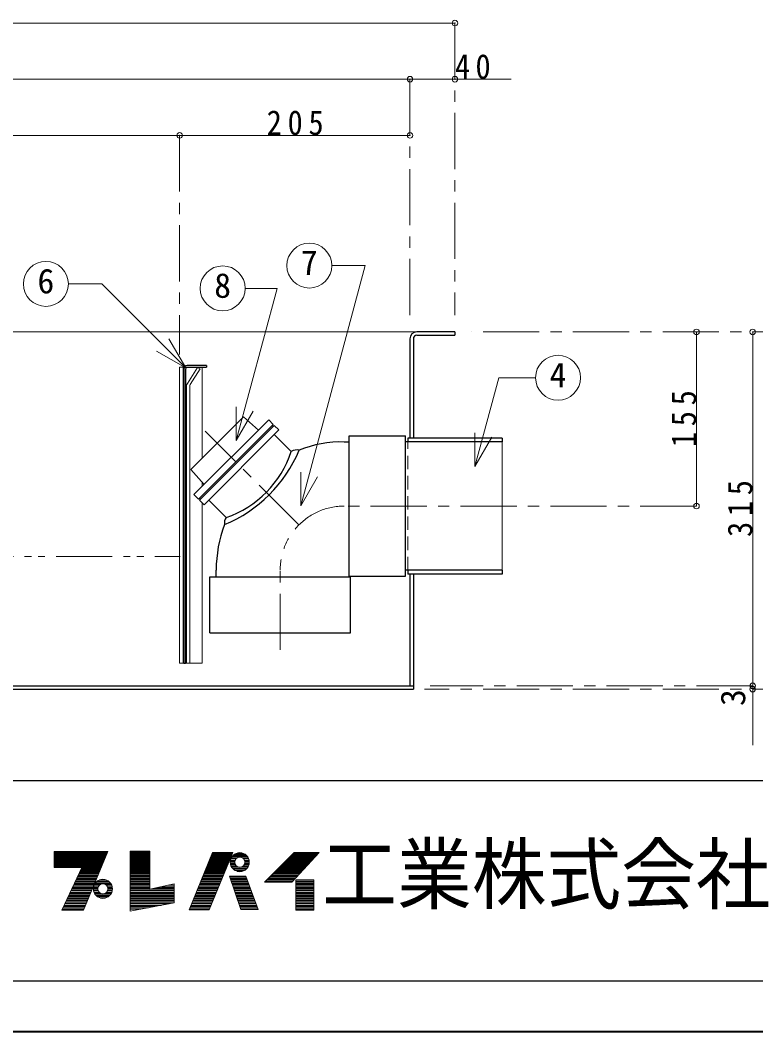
# Model space of a CAD drawing. Units: millimetres at full size, sheet at 1:10. Extents: x -2125 to 1925, y -1405 to 1405.
# Drawn here: x -80 to 575, y -1405 to -504 of the extents above; entities that cross this region are included whole.
import ezdxf
from ezdxf.enums import TextEntityAlignment as Align

# ---------------------------------------------------------------- set-up
doc = ezdxf.new("R2010")
doc.units = ezdxf.units.MM
doc.header["$LTSCALE"] = 10
doc.header["$PDMODE"] = 32
doc.header["$PDSIZE"] = 5
for name, pattern in [('CHAIN1', [8, 5, -1, 1, -1]), ('DASHED1', [1.8, 1.2, -0.6]), ('DOUBLE_CHAIN1', [8.8, 5, -1, 0.6, -0.6, 0.6, -1])]:
    doc.linetypes.add(name, pattern=pattern)
doc.layers.add('0-A', color=4, linetype='Continuous', lineweight=9)
doc.styles.add('ＭＳ ゴシック', font='')
doc.styles.get('ＭＳ ゴシック').set_extended_font_data('MS Gothic')

msp = doc.modelspace()

# ---------------------------------------------------------------- linework, layer by layer
at = {"layer": '0-A'}
for p, q in [((-972.8, -506.98), (307.2, -506.98)), ((267.2, -556.98), (-932.8, -556.98)), ((357.2, -556.98), (267.2, -556.98)), ((-337.8, -606.98), (62.2, -606.98)), ((62.2, -606.98), (267.2, -606.98)), ((273.2, -781.98), (-938.8, -781.98)), ((522.2, -781.98), (522.2, -936.98)), ((572.2, -1096.98), (572.2, -781.98)), ((65.2, -813.48), (66.36, -813.48)), ((82.2, -813.48), (82.2, -894.26)), ((82.2, -915.56), (82.2, -919.51)), ((82.2, -934.01), (82.2, -1076.98)), ((65.2, -1076.98), (65.95, -1076.98)), ((67.45, -1076.98), (68.2, -1076.98)), ((71.2, -1076.98), (82.2, -1076.98)), ((572.2, -1149.98), (572.2, -1096.98))]:
    msp.add_line(p, q, dxfattribs=at)
at = {"layer": '0-A', "linetype": 'CHAIN1'}
for p, q in [((307.2, -506.98), (307.2, -766.98)), ((267.2, -556.98), (267.2, -766.98)), ((62.2, -606.98), (62.2, -801.98)), ((622.2, -781.98), (322.2, -781.98)), ((168.35, -953.73), (84.93, -870.32)), ((522.2, -936.98), (208.7, -936.98)), ((151.7, -1064.98), (151.7, -993.98)), ((572.2, -1096.98), (285.2, -1096.98)), ((622.2, -1099.98), (280.2, -1099.98))]:
    msp.add_line(p, q, dxfattribs=at)
at = {"layer": '0-A', "color": 7, "lineweight": 18}
for p, q in [((170, -936.84), (227.32, -722.9)), ((227.32, -722.9), (197.62, -722.9)), ((-7.07, -739.26), (-36.86, -739.26)), ((67.68, -814.02), (-7.07, -739.26)), ((112.58, -878.61), (148.87, -743.18)), ((148.87, -743.18), (120.48, -743.18)), ((67.68, -814.02), (52.68, -788.04)), ((67.68, -814.02), (41.7, -799.02)), ((62.2, -813.48), (65.2, -813.48)), ((62.2, -813.48), (62.2, -1076.98)), ((65.2, -813.48), (65.2, -1076.98)), ((69.12, -828.02), (78.2, -813.49)), ((71.66, -828.75), (80.35, -814.84)), ((80.35, -814.84), (78.2, -813.49)), ((324.99, -901.73), (346.16, -822.74)), ((346.16, -822.74), (378.96, -822.74)), ((68.2, -831.2), (68.2, -1076.98)), ((71.2, -830.34), (71.2, -1076.98)), ((112.58, -878.61), (112.58, -848.61)), ((112.58, -878.61), (127.58, -852.63)), ((324.99, -901.73), (324.99, -871.73)), ((324.99, -901.73), (339.99, -875.75)), ((349.2, -994.13), (349.2, -879.83)), ((170, -936.84), (170, -906.84)), ((170, -936.84), (185, -910.86)), ((65.2, -1076.98), (62.2, -1076.98)), ((68.2, -1076.98), (71.2, -1076.98)), ((-49.37, -1245.18), (-1.96, -1245.18)), ((-49.37, -1245.6), (-2.13, -1245.6)), ((-49.37, -1246.23), (-2.39, -1246.23)), ((-49.37, -1246.86), (-2.65, -1246.86)), ((-49.37, -1247.49), (-2.91, -1247.49)), ((-49.37, -1248.33), (-3.26, -1248.33)), ((-3.52, -1248.96), (-49.37, -1248.96)), ((-49.37, -1249.59), (-3.78, -1249.59)), ((-49.37, -1250.22), (-4.04, -1250.22)), ((-49.37, -1250.85), (-4.3, -1250.85)), ((-49.37, -1251.48), (-4.56, -1251.48)), ((-23.33, -1296.84), (-1.7, -1244.55)), ((18.25, -1244.34), (18.25, -1297.47)), ((35.68, -1244.34), (18.25, -1244.34)), ((18.25, -1245.18), (35.68, -1245.18)), ((18.25, -1245.6), (35.68, -1245.6)), ((18.25, -1246.23), (35.68, -1246.23)), ((18.25, -1246.86), (35.68, -1246.86)), ((18.25, -1247.49), (35.68, -1247.49)), ((18.25, -1248.33), (35.68, -1248.33)), ((18.25, -1248.96), (35.68, -1248.96)), ((18.25, -1249.59), (35.68, -1249.59)), ((18.25, -1250.22), (35.68, -1250.22)), ((18.25, -1250.85), (35.68, -1250.85)), ((18.25, -1251.48), (35.68, -1251.48)), ((91.54, -1245.39), (70.54, -1296.42)), ((88.39, -1296.42), (109.6, -1245.39)), ((89.04, -1251.48), (107.07, -1251.48)), ((89.3, -1250.85), (107.33, -1250.85)), ((89.55, -1250.22), (107.59, -1250.22)), ((89.81, -1249.59), (107.86, -1249.59)), ((90.07, -1248.96), (108.12, -1248.96)), ((90.33, -1248.33), (108.38, -1248.33)), ((90.68, -1247.49), (108.73, -1247.49)), ((90.94, -1246.86), (108.97, -1246.86)), ((91.2, -1246.23), (109.25, -1246.23)), ((91.54, -1245.39), (109.6, -1245.39)), ((107.8, -1250.85), (112.48, -1250.85)), ((108.19, -1250.01), (113.61, -1250.01)), ((108.85, -1248.96), (122.54, -1248.96)), ((109.55, -1248.12), (121.83, -1248.12)), ((110.77, -1247.07), (120.61, -1247.07)), ((112.25, -1246.23), (119.14, -1246.23)), ((123.2, -1250.01), (117.77, -1250.01)), ((123.59, -1250.85), (118.91, -1250.85)), ((158.11, -1251.48), (180.81, -1251.48)), ((158.74, -1250.85), (181.39, -1250.85)), ((159.37, -1250.22), (181.98, -1250.22)), ((160, -1249.59), (182.56, -1249.59)), ((160.63, -1248.96), (183.15, -1248.96)), ((161.26, -1248.33), (183.73, -1248.33)), ((161.89, -1271.85), (186.46, -1245.39)), ((162.1, -1247.49), (184.51, -1247.49)), ((162.73, -1246.86), (185.1, -1246.86)), ((163.36, -1246.23), (185.68, -1246.23)), ((-49.37, -1251.9), (-4.74, -1251.9)), ((-49.37, -1252.74), (-5.09, -1252.74)), ((-49.37, -1253.37), (-5.35, -1253.37)), ((-49.37, -1254), (-5.61, -1254)), ((-49.37, -1254.63), (-5.87, -1254.63)), ((-49.37, -1255.26), (-6.13, -1255.26)), ((-49.37, -1255.89), (-6.39, -1255.89)), ((-49.37, -1256.52), (-6.65, -1256.52)), ((-49.37, -1257.15), (-6.91, -1257.15)), ((-49.37, -1257.78), (-7.17, -1257.78)), ((-25.01, -1258.62), (-49.37, -1258.62)), ((-42.65, -1296.84), (-25.01, -1258.62)), ((-8.13, -1260.09), (-25.69, -1260.09)), ((-7.78, -1259.25), (-25.3, -1259.25)), ((-7.52, -1258.62), (-25.01, -1258.62)), ((18.25, -1251.9), (35.68, -1251.9)), ((18.25, -1252.74), (35.68, -1252.74)), ((18.25, -1253.37), (35.68, -1253.37)), ((18.25, -1254), (35.68, -1254)), ((18.25, -1254.63), (35.68, -1254.63)), ((18.25, -1255.26), (35.68, -1255.26)), ((18.25, -1255.89), (35.68, -1255.89)), ((18.25, -1256.52), (35.68, -1256.52)), ((18.25, -1257.15), (35.68, -1257.15)), ((18.25, -1257.78), (35.68, -1257.78)), ((18.25, -1258.62), (35.68, -1258.62)), ((18.25, -1259.25), (35.68, -1259.25)), ((18.25, -1260.09), (35.68, -1260.09)), ((85.49, -1260.09), (103.49, -1260.09)), ((85.84, -1259.25), (103.84, -1259.25)), ((86.1, -1258.62), (104.1, -1258.62)), ((86.44, -1257.78), (104.45, -1257.78)), ((86.7, -1257.15), (104.71, -1257.15)), ((86.96, -1256.52), (104.98, -1256.52)), ((87.22, -1255.89), (105.24, -1255.89)), ((87.48, -1255.26), (105.5, -1255.26)), ((87.76, -1254.63), (105.76, -1254.63)), ((88, -1254), (106.02, -1254)), ((88.26, -1253.37), (106.29, -1253.37)), ((88.52, -1252.74), (106.55, -1252.74)), ((88.86, -1251.9), (106.9, -1251.9)), ((107.19, -1254), (111.19, -1254)), ((107.23, -1253.16), (111.27, -1253.16)), ((107.26, -1255.05), (111.32, -1255.05)), ((107.41, -1252.11), (111.61, -1252.11)), ((107.46, -1256.1), (111.71, -1256.1)), ((107.8, -1257.15), (112.48, -1257.15)), ((108.3, -1258.2), (114.08, -1258.2)), ((109.01, -1259.25), (122.38, -1259.25)), ((109.76, -1260.09), (121.62, -1260.09)), ((123.08, -1258.2), (117.31, -1258.2)), ((123.59, -1257.15), (118.91, -1257.15)), ((123.93, -1256.1), (119.67, -1256.1)), ((123.98, -1252.11), (119.78, -1252.11)), ((124.13, -1255.05), (120.07, -1255.05)), ((124.15, -1253.16), (120.11, -1253.16)), ((120.19, -1254), (124.19, -1254)), ((149.5, -1260.09), (172.81, -1260.09)), ((150.34, -1259.25), (173.59, -1259.25)), ((150.97, -1258.62), (174.18, -1258.62)), ((151.81, -1257.78), (174.96, -1257.78)), ((152.44, -1257.15), (175.54, -1257.15)), ((153.07, -1256.52), (176.13, -1256.52)), ((153.7, -1255.89), (176.71, -1255.89)), ((154.33, -1255.26), (177.3, -1255.26)), ((154.96, -1254.63), (177.88, -1254.63)), ((155.59, -1254), (178.47, -1254)), ((156.22, -1253.37), (179.11, -1253.37)), ((156.85, -1252.74), (179.64, -1252.74)), ((157.69, -1251.9), (180.42, -1251.9)), ((-11.69, -1268.7), (-29.66, -1268.7)), ((-11.34, -1267.86), (-29.27, -1267.86)), ((-28.79, -1266.81), (-10.91, -1266.81)), ((-10.56, -1265.97), (-28.4, -1265.97)), ((-10.21, -1265.13), (-27.95, -1265.13)), ((-27.53, -1264.08), (-9.78, -1264.08)), ((-9.43, -1263.24), (-27.14, -1263.24)), ((-8.99, -1262.19), (-26.66, -1262.19)), ((-8.73, -1261.56), (-26.36, -1261.56)), ((-8.39, -1260.72), (-25.98, -1260.72)), ((18.25, -1260.72), (35.68, -1260.72)), ((18.25, -1261.56), (35.68, -1261.56)), ((18.25, -1262.19), (35.68, -1262.19)), ((18.25, -1263.24), (35.68, -1263.24)), ((18.25, -1264.08), (35.68, -1264.08)), ((18.25, -1265.13), (35.68, -1265.13)), ((18.25, -1265.97), (35.68, -1265.97)), ((18.25, -1266.81), (35.68, -1266.81)), ((18.25, -1267.86), (35.68, -1267.86)), ((18.25, -1268.7), (35.68, -1268.7)), ((81.95, -1268.7), (99.91, -1268.7)), ((82.3, -1267.86), (100.26, -1267.86)), ((82.72, -1266.81), (100.7, -1266.81)), ((83.07, -1265.97), (101.05, -1265.97)), ((83.42, -1265.13), (101.4, -1265.13)), ((83.85, -1264.08), (101.83, -1264.08)), ((84.2, -1263.24), (102.18, -1263.24)), ((84.63, -1262.19), (102.62, -1262.19)), ((84.89, -1261.56), (102.88, -1261.56)), ((85.23, -1260.72), (103.23, -1260.72)), ((106.53, -1266.81), (121.23, -1266.81)), ((106.89, -1267.86), (121.62, -1267.86)), ((107.18, -1268.7), (121.93, -1268.7)), ((111.42, -1261.35), (119.96, -1261.35)), ((113.42, -1262.19), (117.97, -1262.19)), ((132.07, -1296.21), (121.15, -1266.6)), ((140.89, -1268.7), (164.82, -1268.7)), ((141.73, -1267.86), (165.6, -1267.86)), ((142.78, -1266.81), (166.57, -1266.81)), ((143.62, -1265.97), (167.35, -1265.97)), ((144.46, -1265.13), (168.13, -1265.13)), ((145.51, -1264.08), (169.11, -1264.08)), ((146.35, -1263.24), (169.89, -1263.24)), ((147.4, -1262.19), (170.86, -1262.19)), ((148.03, -1261.56), (171.45, -1261.56)), ((148.87, -1260.72), (172.23, -1260.72)), ((-15.42, -1277.73), (-33.83, -1277.73)), ((-33.44, -1276.89), (-15.08, -1276.89)), ((-14.64, -1275.84), (-32.96, -1275.84)), ((-14.12, -1274.58), (-32.37, -1274.58)), ((-13.69, -1273.53), (-31.89, -1273.53)), ((-13.34, -1272.69), (-31.5, -1272.69)), ((-12.9, -1271.64), (-31.02, -1271.64)), ((-30.63, -1270.8), (-12.56, -1270.8)), ((-12.12, -1269.75), (-30.14, -1269.75)), ((-14.61, -1277.73), (-10.61, -1277.73)), ((-14.57, -1276.89), (-10.53, -1276.89)), ((-14.39, -1275.84), (-10.19, -1275.84)), ((-14, -1274.58), (-9.32, -1274.58)), ((-13.5, -1273.53), (-7.72, -1273.53)), ((-12.95, -1272.69), (0.74, -1272.69)), ((-12.04, -1271.64), (-0.18, -1271.64)), ((-11.03, -1270.8), (-1.19, -1270.8)), ((-9.04, -1269.75), (-3.18, -1269.75)), ((1.28, -1273.53), (-4.49, -1273.53)), ((1.79, -1274.58), (-2.89, -1274.58)), ((2.18, -1275.84), (-2.02, -1275.84)), ((2.35, -1276.89), (-1.69, -1276.89)), ((-1.61, -1277.73), (2.39, -1277.73)), ((18.25, -1269.75), (35.68, -1269.75)), ((18.25, -1270.8), (35.68, -1270.8)), ((18.25, -1271.64), (35.68, -1271.64)), ((18.25, -1272.69), (35.68, -1272.69)), ((18.25, -1273.53), (35.68, -1273.53)), ((18.25, -1274.58), (35.68, -1274.58)), ((18.25, -1275.84), (35.68, -1275.84)), ((18.25, -1276.89), (35.68, -1276.89)), ((18.25, -1277.73), (35.68, -1277.73)), ((57.31, -1277.73), (37.56, -1277.73)), ((57.31, -1276.89), (41.32, -1276.89)), ((57.31, -1275.84), (46.03, -1275.84)), ((57.31, -1274.58), (51.67, -1274.58)), ((78.23, -1277.73), (96.16, -1277.73)), ((78.58, -1276.89), (96.51, -1276.89)), ((79.01, -1275.84), (96.95, -1275.84)), ((79.53, -1274.58), (97.47, -1274.58)), ((79.96, -1273.53), (97.91, -1273.53)), ((80.31, -1272.69), (98.26, -1272.69)), ((80.74, -1271.64), (98.69, -1271.64)), ((81.09, -1270.8), (99.04, -1270.8)), ((81.52, -1269.75), (99.48, -1269.75)), ((107.55, -1269.75), (122.31, -1269.75)), ((107.91, -1270.8), (122.7, -1270.8)), ((108.2, -1271.64), (123.01, -1271.64)), ((108.57, -1272.69), (123.4, -1272.69)), ((108.86, -1273.53), (123.71, -1273.53)), ((109.23, -1274.58), (124.1, -1274.58)), ((109.66, -1275.84), (124.56, -1275.84)), ((110.03, -1276.89), (124.95, -1276.89)), ((110.32, -1277.73), (125.26, -1277.73)), ((137.74, -1271.85), (161.89, -1271.85)), ((138.79, -1270.8), (162.87, -1270.8)), ((139.84, -1269.75), (163.84, -1269.75)), ((165.67, -1270.8), (181.63, -1270.8)), ((165.67, -1271.64), (181.63, -1271.64)), ((165.67, -1272.69), (181.63, -1272.69)), ((165.67, -1273.53), (181.63, -1273.53)), ((165.67, -1274.58), (181.63, -1274.58)), ((165.67, -1275.84), (181.63, -1275.84)), ((165.67, -1276.89), (181.63, -1276.89)), ((165.67, -1277.73), (181.63, -1277.73)), ((-19.24, -1286.97), (-38.09, -1286.97)), ((-18.81, -1285.92), (-37.61, -1285.92)), ((-18.38, -1284.87), (-37.12, -1284.87)), ((-17.94, -1283.82), (-36.64, -1283.82)), ((-17.59, -1282.98), (-36.25, -1282.98)), ((-17.16, -1281.93), (-35.77, -1281.93)), ((-16.73, -1280.88), (-35.28, -1280.88)), ((-16.2, -1279.62), (-34.67, -1279.62)), ((-15.86, -1278.78), (-34.31, -1278.78)), ((-14.54, -1278.78), (-10.48, -1278.78)), ((-14.39, -1279.62), (-10.19, -1279.62)), ((-14, -1280.88), (-9.32, -1280.88)), ((-13.5, -1281.93), (-7.72, -1281.93)), ((-12.79, -1282.98), (0.58, -1282.98)), ((-12.04, -1283.82), (-0.18, -1283.82)), ((-10.72, -1284.87), (-1.5, -1284.87)), ((-8.38, -1285.92), (-3.83, -1285.92)), ((1.28, -1281.93), (-4.49, -1281.93)), ((1.79, -1280.88), (-2.89, -1280.88)), ((2.18, -1279.62), (-2.02, -1279.62)), ((2.33, -1278.78), (-1.73, -1278.78)), ((18.25, -1278.78), (57.31, -1278.78)), ((18.25, -1279.62), (57.31, -1279.62)), ((18.25, -1280.88), (57.31, -1280.88)), ((18.25, -1281.93), (57.31, -1281.93)), ((18.25, -1282.98), (57.31, -1282.98)), ((18.25, -1283.82), (57.31, -1283.82)), ((18.25, -1284.87), (57.31, -1284.87)), ((18.25, -1285.92), (57.31, -1285.92)), ((18.25, -1286.97), (57.31, -1286.97)), ((74.43, -1286.97), (92.32, -1286.97)), ((74.86, -1285.92), (92.76, -1285.92)), ((75.3, -1284.87), (93.19, -1284.87)), ((75.73, -1283.82), (93.63, -1283.82)), ((76.07, -1282.98), (93.98, -1282.98)), ((76.51, -1281.93), (94.41, -1281.93)), ((76.94, -1280.88), (94.85, -1280.88)), ((77.46, -1279.62), (95.38, -1279.62)), ((77.8, -1278.78), (95.72, -1278.78)), ((110.69, -1278.78), (125.64, -1278.78)), ((110.98, -1279.62), (125.95, -1279.62)), ((111.41, -1280.88), (126.42, -1280.88)), ((111.78, -1281.93), (126.81, -1281.93)), ((112.12, -1282.98), (127.19, -1282.98)), ((112.44, -1283.82), (127.5, -1283.82)), ((112.8, -1284.87), (127.89, -1284.87)), ((113.17, -1285.92), (128.28, -1285.92)), ((113.53, -1286.97), (128.66, -1286.97)), ((165.67, -1278.78), (181.63, -1278.78)), ((165.67, -1279.62), (181.63, -1279.62)), ((165.67, -1280.88), (181.63, -1280.88)), ((165.67, -1281.93), (181.63, -1281.93)), ((165.67, -1282.98), (181.63, -1282.98)), ((165.67, -1283.82), (181.63, -1283.82)), ((165.67, -1284.87), (181.63, -1284.87)), ((165.67, -1285.92), (181.63, -1285.92)), ((165.67, -1286.97), (181.63, -1286.97)), ((-22.89, -1295.79), (-42.16, -1295.79)), ((-22.37, -1294.53), (-41.58, -1294.53)), ((-21.94, -1293.48), (-41.1, -1293.48)), ((-21.5, -1292.43), (-40.61, -1292.43)), ((-20.98, -1291.17), (-40.03, -1291.17)), ((-20.55, -1290.12), (-39.55, -1290.12)), ((-20.03, -1288.86), (-38.96, -1288.86)), ((-19.68, -1288.02), (-38.58, -1288.02)), ((18.25, -1288.02), (57.31, -1288.02)), ((18.25, -1288.86), (57.31, -1288.86)), ((18.25, -1290.12), (57.31, -1290.12)), ((18.25, -1291.17), (52.72, -1291.17)), ((18.25, -1292.43), (45.82, -1292.43)), ((18.25, -1293.48), (40.08, -1293.48)), ((18.25, -1294.53), (34.34, -1294.53)), ((18.25, -1295.79), (27.44, -1295.79)), ((88.39, -1296.42), (70.54, -1296.42)), ((70.8, -1295.79), (88.65, -1295.79)), ((71.32, -1294.53), (89.18, -1294.53)), ((71.75, -1293.48), (89.61, -1293.48)), ((72.18, -1292.43), (90.05, -1292.43)), ((72.7, -1291.17), (90.57, -1291.17)), ((73.13, -1290.12), (91.01, -1290.12)), ((73.65, -1288.86), (91.53, -1288.86)), ((74, -1288.02), (91.88, -1288.02)), ((113.9, -1288.02), (129.05, -1288.02)), ((114.19, -1288.86), (129.36, -1288.86)), ((114.63, -1290.12), (129.83, -1290.12)), ((115.06, -1291.17), (130.21, -1291.17)), ((115.43, -1292.43), (130.68, -1292.43)), ((115.79, -1293.48), (131.07, -1293.48)), ((116.16, -1294.53), (131.45, -1294.53)), ((116.6, -1295.79), (131.92, -1295.79)), ((116.74, -1296.21), (132.07, -1296.21)), ((165.67, -1288.02), (181.63, -1288.02)), ((165.67, -1288.86), (181.63, -1288.86)), ((165.67, -1290.12), (181.63, -1290.12)), ((165.67, -1291.17), (181.63, -1291.17)), ((165.67, -1292.43), (181.63, -1292.43)), ((165.67, -1293.48), (181.63, -1293.48)), ((165.67, -1294.53), (181.63, -1294.53)), ((165.67, -1295.79), (181.63, -1295.79)), ((-42.65, -1296.84), (-23.33, -1296.84))]:
    msp.add_line(p, q, dxfattribs=at)
at = {"layer": '0-A', "color": 5, "lineweight": 25}
for p, q in [((307.2, -781.98), (273.2, -781.98)), ((307.2, -781.98), (307.2, -784.98)), ((267.2, -787.98), (267.2, -876.48)), ((270.2, -787.98), (270.2, -876.48)), ((273.2, -784.98), (307.2, -784.98)), ((65.95, -814.98), (65.95, -1076.98)), ((67.45, -814.98), (67.45, -1076.98)), ((85.95, -811.98), (68.95, -811.98)), ((68.95, -813.48), (85.95, -813.48)), ((85.95, -811.98), (85.95, -813.48)), ((72.15, -904.31), (118.93, -857.53)), ((74.96, -926.76), (141.48, -860.23)), ((79.01, -930.82), (145.54, -864.29)), ((118.93, -857.53), (132.26, -869.45)), ((145.54, -864.29), (141.48, -860.23)), ((79.92, -931.72), (146.44, -865.2)), ((83.97, -935.78), (150.5, -869.25)), ((145.54, -866.1), (144.64, -865.2)), ((150.5, -869.25), (146.44, -865.2)), ((161.54, -888.41), (146.44, -873.31)), ((213.2, -879.98), (208.7, -879.98)), ((213.2, -999.48), (213.2, -874.48)), ((213.2, -874.48), (263.2, -874.48)), ((263.2, -999.48), (263.2, -874.48)), ((349.2, -879.83), (263.2, -879.83)), ((349.2, -876.48), (265.2, -876.48)), ((265.2, -876.48), (265.2, -879.83)), ((349.2, -876.48), (349.2, -879.83)), ((72.15, -904.31), (84.07, -917.64)), ((79.01, -930.82), (74.96, -926.76)), ((80.82, -930.82), (79.92, -929.91)), ((83.97, -935.78), (79.92, -931.72)), ((103.54, -947.22), (88.03, -931.72)), ((94.7, -999.98), (94.7, -993.98)), ((213.2, -999.48), (263.2, -999.48)), ((349.2, -994.13), (263.2, -994.13)), ((265.2, -994.13), (265.2, -997.48)), ((349.2, -997.48), (265.2, -997.48)), ((267.2, -997.48), (267.2, -1096.98)), ((270.2, -997.48), (270.2, -1099.98)), ((349.2, -994.13), (349.2, -997.48)), ((89.2, -1049.98), (89.2, -999.98)), ((89.2, -999.98), (214.2, -999.98)), ((65.95, -1076.98), (67.45, -1076.98)), ((-935.8, -1096.98), (270.2, -1096.98)), ((-935.8, -1099.98), (270.2, -1099.98))]:
    msp.add_line(p, q, dxfattribs=at)
at = {"layer": '0-A', "color": 7, "linetype": 'DASHED1', "lineweight": 18}
msp.add_line((265.2, -994.13), (265.2, -879.83), dxfattribs=at)
at = {"layer": '0-A', "linetype": 'DOUBLE_CHAIN1'}
msp.add_line((-927.8, -981.98), (62.7, -981.98), dxfattribs=at)
at = {"layer": '0-A', "color": 6, "lineweight": 25}
for p, q in [((-99.8, -1181.41), (1880.2, -1181.41)), ((1880.2, -1359.98), (-99.8, -1359.98))]:
    msp.add_line(p, q, dxfattribs=at)
at = {"layer": '0-A', "color": 1, "lineweight": 40}
msp.add_line((1925.2, -1404.98), (-2124.8, -1404.98), dxfattribs=at)
at = {"layer": '0-A', "color": 5, "lineweight": 25}
msp.add_lwpolyline([(89.2, -1049.98), (214.2, -1049.98), (214.2, -999.98)], dxfattribs=at)
at = {"layer": '0-A', "color": 7, "lineweight": 18}
for points in [[(-49.37, -1258.62), (-49.37, -1244.55), (-1.7, -1244.55)], [(18.25, -1297.47), (57.31, -1290.33), (57.31, -1273.32), (35.68, -1278.15), (35.68, -1244.34)], [(137.74, -1271.85), (164.2, -1245.39), (186.46, -1245.39)], [(116.74, -1296.21), (106.45, -1266.6), (121.15, -1266.6)]]:
    msp.add_lwpolyline(points, dxfattribs=at)
msp.add_lwpolyline([(165.67, -1269.75), (165.67, -1296.84), (181.63, -1296.84), (181.63, -1269.75)], close=True, dxfattribs=at)
for centre, radius in [((177.62, -722.9), 20), ((-56.86, -739.26), 20), ((100.48, -743.18), 20), ((398.96, -822.74), 20), ((115.69, -1254), 8.5), ((115.69, -1254), 4.5), ((-6.11, -1277.73), 8.5), ((-6.11, -1277.73), 4.5)]:
    msp.add_circle(centre, radius, dxfattribs=at)
at = {"layer": '0-A', "color": 5, "lineweight": 25}
for centre, radius, start, end in [((273.2, -787.98), 6, 90, 180), ((273.2, -787.98), 3, 90, 180), ((68.95, -814.98), 3, 90, 180), ((68.95, -814.98), 1.5, 90, 180), ((205.28, -975.19), 95.27, 87.94312, 112.68784), ((54.43, -839.28), 123.8, 292.66093, 337.17774), ((72.94, -859.04), 93.34, 289.13847, 341.66053), ((166.26, -895.49), 8.5, 74.44512, 123.70208), ((208.7, -993.98), 114, 159.20771, 180), ((110.52, -952.09), 8.52, 145.12625, 189.60703)]:
    msp.add_arc(centre, radius, start, end, dxfattribs=at)
at = {"layer": '0-A', "color": 7, "lineweight": 18}
for centre, radius in [((74.2, -831.2), 6), ((74.2, -830.34), 3)]:
    msp.add_arc(centre, radius, 148, 180, dxfattribs=at)
at = {"layer": '0-A', "linetype": 'CHAIN1'}
msp.add_arc((208.7, -993.98), 57, 90, 180, dxfattribs=at)
at = {"layer": '0-A'}
for p in [(307.2, -506.98), (267.2, -556.98), (307.2, -556.98), (62.2, -606.98), (267.2, -606.98), (522.2, -781.98), (572.2, -781.98), (522.2, -936.98), (572.2, -1096.98), (572.2, -1099.98)]:
    msp.add_point(p, dxfattribs=at)

# ---------------------------------------------------------------- texts
at = {"layer": '0-A', "color": 7, "style": 'ＭＳ ゴシック'}
for s, p in [('7', (170.12, -737.9)), ('6', (-64.36, -754.26)), ('8', (92.98, -758.18)), ('4', (391.46, -837.74))]:
    msp.add_text(s, height=21.99, dxfattribs=at).set_placement(p, align=Align.BOTTOM_LEFT)
msp.add_text('3', height=21.99, rotation=90, dxfattribs=at).set_placement((572.2, -1114.98), align=Align.BOTTOM_LEFT)
at = {"layer": '0-A', "color": 7, "style": 'ＭＳ ゴシック', "width": 0.95}
msp.add_text('工業株式会社', height=51.32, dxfattribs=at).set_placement((189.13, -1305.7), align=Align.BOTTOM_LEFT)
at = {"layer": '0-A', "color": 7, "char_height": 21.99, "attachment_point": 7, "style": 'ＭＳ ゴシック'}
for s, insert in [('\\T1.36;\\W0.9;40', (307.2, -556.98)), ('\\T1.38;\\W0.9;205', (139.7, -606.98))]:
    msp.add_mtext(s, dxfattribs=dict(at, insert=insert))
at = {"layer": '0-A', "color": 7, "char_height": 21.99, "attachment_point": 7, "rotation": 90, "style": 'ＭＳ ゴシック'}
for s, insert in [('\\T1.38;\\W0.9;155', (522.2, -884.48)), ('\\T1.38;\\W0.9;315', (572.2, -964.48))]:
    msp.add_mtext(s, dxfattribs=dict(at, insert=insert))

doc.saveas('drawing.dxf')
